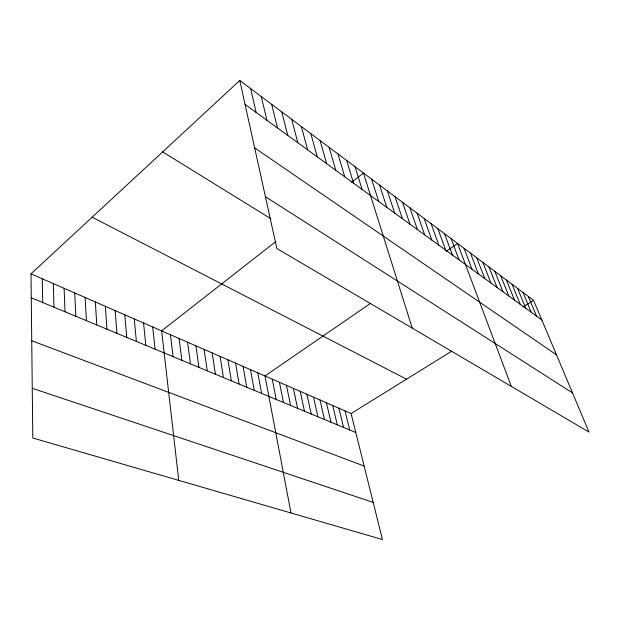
<?xml version="1.0" encoding="UTF-8"?>
<svg xmlns="http://www.w3.org/2000/svg" width="620" height="620" viewBox="0 0 620 620"><rect width="100%" height="100%" fill="white"/><g stroke="black" fill="none" stroke-linecap="round" stroke-linejoin="round"><path stroke-width="0.93" d="M31 273.862L351.091 413.555L382.439 539.539L32.806 438.007L31 273.862L239.785 80.46L533.595 300.375L589 432.078L276.861 248.512L239.785 80.46M275.869 241.521L161.634 330.871L178.746 480.384M351.633 182.257L363.444 173.019L412.238 328.12M370.543 303.343L264.988 375.976L291.005 512.988M446.299 251.216L457.56 243.466L511.322 386.392M351.091 413.555L451.686 351.176M522.869 307.032L533.595 300.375M32.255 388.298L373.201 502.401M31.736 340.744L364.157 466.062M31.264 297.771L355.81 432.52M92.155 217.209L406.557 379.161M162.673 151.892L270.894 218.759M265.43 196.695L572.531 392.925M254.665 147.878L556.528 354.88M245.071 104.4L541.849 319.998M528.341 296.445L536.587 316.169M523.001 292.446L531.224 312.279M517.568 288.377L525.775 308.318M512.035 284.239L520.226 304.288M506.408 280.031L514.577 300.188M500.689 275.745L508.826 296.011M494.853 271.382L502.975 291.757M488.924 266.941L497.015 287.424M482.879 262.415L490.939 283.014M476.726 257.812L484.755 278.519M470.456 253.115L478.454 273.939M464.07 248.341L472.029 269.274M451.128 238.654L459.002 259.811M444.571 233.748L452.406 255.022M437.898 228.749L445.679 250.131M431.086 223.649L438.821 245.148M424.15 218.457L431.83 240.072M417.082 213.164L424.7 234.887M409.867 207.77L417.423 229.609M402.519 202.267L410.006 224.215M395.017 196.649L402.434 218.713M387.361 190.921L394.7 213.102M379.556 185.078L386.81 207.367M371.582 179.11L378.758 201.516M355.136 166.803L362.127 189.433M346.65 160.448L353.54 183.195M337.985 153.962L344.759 176.816M329.127 147.327L335.792 170.299M320.075 140.554L326.616 163.641M310.822 133.625L317.238 156.821M301.359 126.542L307.636 149.854M291.679 119.303L297.817 142.716M281.782 111.894L287.765 135.416M271.645 104.307L277.473 127.937M345.069 410.928L349.734 429.993M338.946 408.255L343.565 427.436M261.276 96.549L266.933 120.28M332.738 405.55L337.303 424.832M326.43 402.791L330.94 422.189M250.658 88.598L256.137 112.437M320.029 400.001L324.477 419.507M313.526 397.164L317.913 416.779M306.923 394.281L311.24 414.013M300.212 391.352L304.466 411.2M293.392 388.376L297.577 408.34M286.463 385.353L290.579 405.433M279.419 382.276L283.456 402.481M272.265 379.153L276.226 399.474M257.812 372.845L261.609 393.406M250.511 369.66L254.231 390.344M243.102 366.428L246.729 387.229M235.561 363.134L239.095 384.059M227.897 359.794L231.338 380.835M220.1 356.392L223.44 377.557M212.179 352.927L215.411 374.224M204.112 349.409L207.243 370.838M195.912 345.828L198.927 367.381M187.566 342.186L190.472 363.87M179.072 338.481L181.854 360.298M170.43 334.707L173.089 356.655M152.675 326.965L155.07 349.169M143.553 322.981L145.801 345.325M134.269 318.928L136.369 341.411M124.806 314.797L126.751 337.42M115.165 310.589L116.955 333.351M105.338 306.303L106.966 329.204M95.333 301.932L96.782 324.973M85.126 297.484L86.405 320.664M74.725 292.942L75.81 316.27M64.116 288.308L65.015 311.783M53.297 283.588L53.986 307.202M42.261 278.775L42.741 302.537"/></g></svg>
